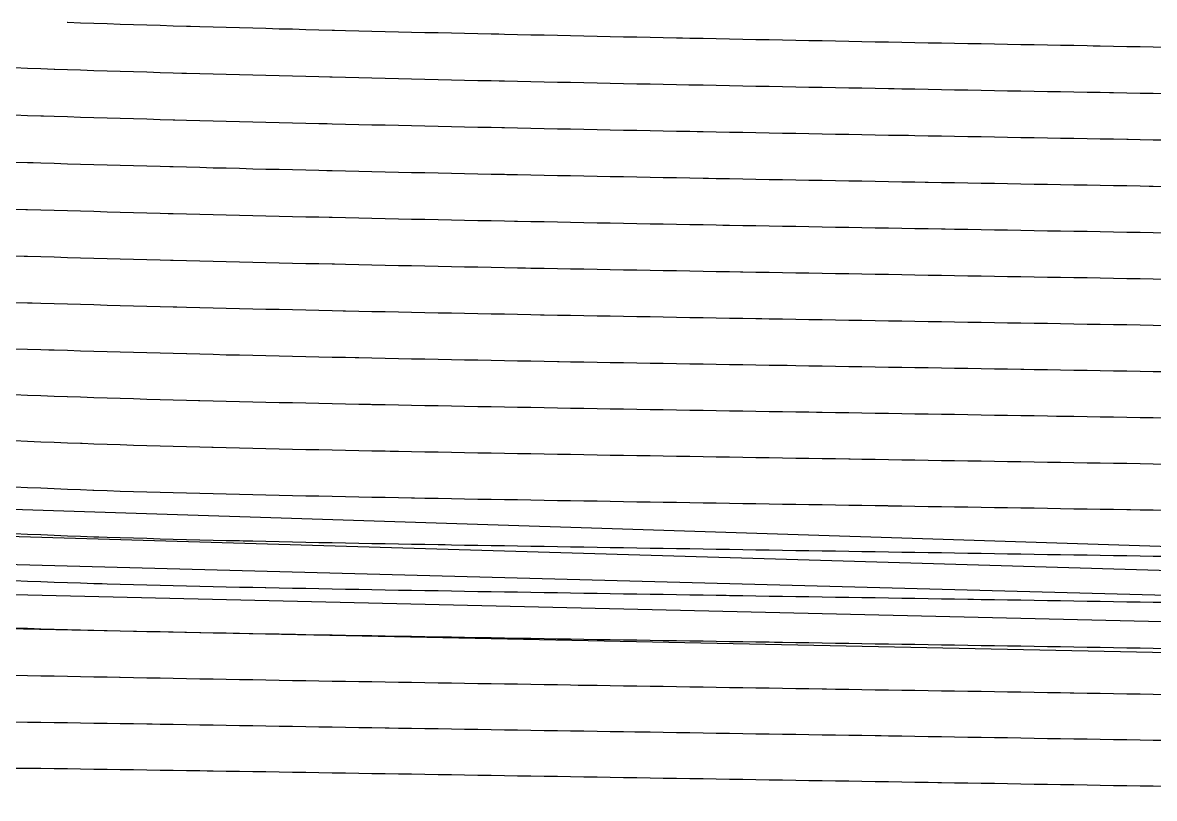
# Model space of a CAD drawing. Header units: metres. Extents: x 3387 to 5486, y 40 to 163.
# Drawn here: x 3734.6 to 3914.1, y 40 to 163 of the extents above; entities that cross this region are included whole.
import ezdxf

# ---------------------------------------------------------------- set-up
doc = ezdxf.new("R2010")
doc.units = ezdxf.units.M
for name, color, linetype in [('Contour_Level_10', 7, 'Continuous'), ('Contour_Level_11', 7, 'Continuous'), ('Contour_Level_12', 7, 'Continuous'), ('Contour_Level_13', 7, 'Continuous'), ('Contour_Level_14', 7, 'Continuous'), ('Contour_Level_15', 7, 'Continuous'), ('Contour_Level_16', 7, 'Continuous'), ('Contour_Level_17', 7, 'Continuous'), ('Contour_Level_18', 7, 'Continuous'), ('Contour_Level_19', 7, 'Continuous'), ('Contour_Level_20', 7, 'Continuous'), ('Contour_Level_21', 7, 'Continuous'), ('Contour_Level_22', 7, 'Continuous'), ('Contour_Level_23', 7, 'Continuous'), ('Contour_Level_6', 7, 'Continuous'), ('Contour_Level_7', 7, 'Continuous'), ('Contour_Level_8', 7, 'Continuous'), ('Contour_Level_9', 7, 'Continuous')]:
    doc.layers.add(name, color=color, linetype=linetype)

msp = doc.modelspace()

# ---------------------------------------------------------------- linework, layer by layer
at = {"layer": 'Contour_Level_10'}
msp.add_lwpolyline([(3916.08, 129.64), (3913.98, 129.68), (3911.88, 129.71), (3909.77, 129.75), (3907.67, 129.78), (3905.57, 129.82), (3903.47, 129.86), (3901.37, 129.89), (3899.27, 129.93), (3897.17, 129.96), (3895.07, 130), (3892.97, 130.04), (3890.86, 130.07), (3888.76, 130.11), (3886.66, 130.14), (3884.56, 130.18), (3882.46, 130.22), (3880.96, 130.24), (3880.36, 130.25), (3878.26, 130.29), (3876.16, 130.32), (3874.06, 130.36), (3871.95, 130.4), (3869.85, 130.43), (3867.75, 130.47), (3865.65, 130.51), (3863.55, 130.54), (3861.45, 130.58), (3859.35, 130.62), (3857.25, 130.65), (3855.15, 130.69), (3853.04, 130.73), (3850.94, 130.76), (3848.84, 130.8), (3846.74, 130.84), (3845.66, 130.86), (3844.64, 130.88), (3842.54, 130.92), (3840.44, 130.95), (3838.34, 130.99), (3836.24, 131.03), (3834.13, 131.07), (3832.03, 131.11), (3829.93, 131.15), (3827.83, 131.19), (3825.73, 131.23), (3823.63, 131.26), (3821.53, 131.3), (3819.43, 131.35), (3817.33, 131.39), (3815.22, 131.43), (3813.12, 131.47), (3812.64, 131.48), (3811.02, 131.51), (3808.92, 131.55), (3806.82, 131.59), (3804.72, 131.64), (3802.62, 131.68), (3800.52, 131.72), (3798.42, 131.77), (3796.31, 131.81), (3794.21, 131.85), (3792.11, 131.9), (3790.01, 131.95), (3787.91, 131.99), (3785.81, 132.04), (3783.71, 132.08), (3783.23, 132.1), (3781.61, 132.13), (3779.51, 132.18), (3777.4, 132.23), (3775.3, 132.28), (3773.2, 132.33), (3771.1, 132.38), (3769, 132.43), (3766.9, 132.48), (3764.8, 132.53), (3762.7, 132.59), (3760.6, 132.64), (3758.49, 132.69), (3757.67, 132.71), (3756.39, 132.75), (3754.29, 132.8), (3752.19, 132.86), (3750.09, 132.91), (3747.99, 132.97), (3745.89, 133.03), (3743.79, 133.09), (3741.69, 133.14), (3739.58, 133.2), (3737.48, 133.26), (3735.38, 133.32), (3735.09, 133.33), (3733.28, 133.38)], dxfattribs=at)
at = {"layer": 'Contour_Level_11'}
msp.add_lwpolyline([(3916.08, 122.29), (3913.98, 122.33), (3911.88, 122.36), (3909.77, 122.4), (3907.67, 122.44), (3905.57, 122.47), (3903.47, 122.51), (3901.37, 122.54), (3899.27, 122.58), (3897.17, 122.61), (3895.07, 122.65), (3892.97, 122.68), (3890.86, 122.72), (3888.76, 122.75), (3886.66, 122.79), (3884.6, 122.82), (3884.56, 122.82), (3882.46, 122.86), (3880.36, 122.9), (3878.26, 122.93), (3876.16, 122.97), (3874.06, 123), (3871.95, 123.04), (3869.85, 123.07), (3867.75, 123.11), (3865.65, 123.15), (3863.55, 123.18), (3861.45, 123.22), (3859.35, 123.25), (3857.25, 123.29), (3855.15, 123.33), (3853.04, 123.36), (3850.94, 123.4), (3848.84, 123.44), (3848.46, 123.44), (3846.74, 123.47), (3844.64, 123.51), (3842.54, 123.55), (3840.44, 123.58), (3838.34, 123.62), (3836.24, 123.66), (3834.13, 123.7), (3832.03, 123.73), (3829.93, 123.77), (3827.83, 123.81), (3825.73, 123.85), (3823.63, 123.89), (3821.53, 123.93), (3819.43, 123.97), (3817.33, 124), (3815.22, 124.04), (3814.39, 124.06), (3813.12, 124.08), (3811.02, 124.12), (3808.92, 124.17), (3806.82, 124.21), (3804.72, 124.25), (3802.62, 124.29), (3800.52, 124.33), (3798.42, 124.37), (3796.31, 124.42), (3794.21, 124.46), (3792.11, 124.51), (3790.01, 124.55), (3787.91, 124.6), (3785.81, 124.64), (3784.08, 124.68), (3783.71, 124.69), (3781.61, 124.73), (3779.51, 124.78), (3777.4, 124.83), (3775.3, 124.88), (3773.2, 124.93), (3771.1, 124.97), (3769, 125.03), (3766.9, 125.08), (3764.8, 125.13), (3762.7, 125.18), (3760.6, 125.23), (3758.49, 125.28), (3758.04, 125.3), (3756.39, 125.34), (3754.29, 125.39), (3752.19, 125.45), (3750.09, 125.5), (3747.99, 125.56), (3745.89, 125.62), (3743.79, 125.67), (3741.69, 125.73), (3739.58, 125.79), (3737.48, 125.84), (3735.38, 125.9), (3734.84, 125.91), (3733.28, 125.96)], dxfattribs=at)
at = {"layer": 'Contour_Level_12'}
msp.add_lwpolyline([(3916.08, 114.95), (3913.98, 114.99), (3911.88, 115.02), (3909.77, 115.06), (3907.67, 115.09), (3905.57, 115.13), (3903.47, 115.16), (3901.37, 115.2), (3899.27, 115.23), (3897.17, 115.27), (3895.07, 115.3), (3892.97, 115.34), (3890.86, 115.37), (3888.76, 115.41), (3888.76, 115.41), (3886.66, 115.44), (3884.56, 115.48), (3882.46, 115.51), (3880.36, 115.55), (3878.26, 115.58), (3876.16, 115.62), (3874.06, 115.65), (3871.95, 115.69), (3869.85, 115.72), (3867.75, 115.76), (3865.65, 115.79), (3863.55, 115.83), (3861.45, 115.86), (3859.35, 115.9), (3857.25, 115.93), (3855.15, 115.97), (3853.04, 116), (3851.86, 116.03), (3850.94, 116.04), (3848.84, 116.08), (3846.74, 116.11), (3844.64, 116.15), (3842.54, 116.18), (3840.44, 116.22), (3838.34, 116.26), (3836.24, 116.29), (3834.13, 116.33), (3832.03, 116.37), (3829.93, 116.4), (3827.83, 116.44), (3825.73, 116.48), (3823.63, 116.52), (3821.53, 116.56), (3819.43, 116.59), (3817.33, 116.63), (3816.73, 116.64), (3815.22, 116.67), (3813.12, 116.71), (3811.02, 116.75), (3808.92, 116.79), (3806.82, 116.83), (3804.72, 116.87), (3802.62, 116.91), (3800.52, 116.95), (3798.42, 116.99), (3796.31, 117.04), (3794.21, 117.08), (3792.11, 117.12), (3790.01, 117.16), (3787.91, 117.21), (3785.81, 117.25), (3785.45, 117.26), (3783.71, 117.3), (3781.61, 117.34), (3779.51, 117.39), (3777.4, 117.44), (3775.3, 117.49), (3773.2, 117.53), (3771.1, 117.58), (3769, 117.63), (3766.9, 117.68), (3764.8, 117.74), (3762.7, 117.79), (3760.6, 117.84), (3759.08, 117.88), (3758.49, 117.89), (3756.39, 117.95), (3754.29, 118), (3752.19, 118.06), (3750.09, 118.12), (3747.99, 118.17), (3745.89, 118.23), (3743.79, 118.29), (3741.69, 118.34), (3739.58, 118.4), (3737.48, 118.46), (3736.12, 118.5), (3735.38, 118.52), (3733.28, 118.57)], dxfattribs=at)
at = {"layer": 'Contour_Level_13'}
msp.add_lwpolyline([(3916.08, 107.62), (3913.98, 107.65), (3911.88, 107.69), (3909.77, 107.72), (3907.67, 107.76), (3905.57, 107.79), (3903.47, 107.82), (3901.37, 107.86), (3899.27, 107.89), (3897.17, 107.93), (3895.07, 107.96), (3893.43, 107.99), (3892.97, 108), (3890.86, 108.03), (3888.76, 108.07), (3886.66, 108.1), (3884.56, 108.14), (3882.46, 108.17), (3880.36, 108.2), (3878.26, 108.24), (3876.16, 108.27), (3874.06, 108.31), (3871.95, 108.34), (3869.85, 108.38), (3867.75, 108.41), (3865.65, 108.45), (3863.55, 108.48), (3861.45, 108.52), (3859.35, 108.55), (3857.25, 108.59), (3855.88, 108.61), (3855.15, 108.62), (3853.04, 108.66), (3850.94, 108.69), (3848.84, 108.73), (3846.74, 108.76), (3844.64, 108.8), (3842.54, 108.83), (3840.44, 108.87), (3838.34, 108.9), (3836.24, 108.94), (3834.13, 108.97), (3832.03, 109.01), (3829.93, 109.05), (3827.83, 109.08), (3825.73, 109.12), (3823.63, 109.16), (3821.53, 109.19), (3819.7, 109.23), (3819.43, 109.23), (3817.33, 109.27), (3815.22, 109.31), (3813.12, 109.34), (3811.02, 109.38), (3808.92, 109.42), (3806.82, 109.46), (3804.72, 109.5), (3802.62, 109.54), (3800.52, 109.58), (3798.42, 109.62), (3796.31, 109.66), (3794.21, 109.7), (3792.11, 109.75), (3790.01, 109.79), (3787.91, 109.83), (3787.35, 109.84), (3785.81, 109.88), (3783.71, 109.92), (3781.61, 109.97), (3779.51, 110.01), (3777.4, 110.06), (3775.3, 110.11), (3773.2, 110.15), (3771.1, 110.2), (3769, 110.25), (3766.9, 110.3), (3764.8, 110.36), (3762.7, 110.41), (3760.64, 110.46), (3760.6, 110.46), (3758.49, 110.52), (3756.39, 110.57), (3754.29, 110.63), (3752.19, 110.69), (3750.09, 110.75), (3747.99, 110.81), (3745.89, 110.87), (3743.79, 110.93), (3741.69, 110.99), (3739.58, 111.06), (3738.75, 111.08), (3737.48, 111.12), (3735.38, 111.18), (3733.28, 111.24)], dxfattribs=at)
at = {"layer": 'Contour_Level_14'}
msp.add_lwpolyline([(3916.08, 100.29), (3913.98, 100.32), (3911.88, 100.36), (3909.77, 100.39), (3907.67, 100.42), (3905.57, 100.46), (3903.47, 100.49), (3901.37, 100.53), (3899.27, 100.56), (3898.6, 100.57), (3897.17, 100.6), (3895.07, 100.63), (3892.97, 100.66), (3890.86, 100.7), (3888.76, 100.73), (3886.66, 100.77), (3884.56, 100.8), (3882.46, 100.84), (3880.36, 100.87), (3878.26, 100.9), (3876.16, 100.94), (3874.06, 100.97), (3871.95, 101.01), (3869.85, 101.04), (3867.75, 101.07), (3865.65, 101.11), (3863.55, 101.14), (3861.45, 101.18), (3860.55, 101.19), (3859.35, 101.21), (3857.25, 101.24), (3855.15, 101.28), (3853.04, 101.31), (3850.94, 101.35), (3848.84, 101.38), (3846.74, 101.42), (3844.64, 101.45), (3842.54, 101.49), (3840.44, 101.52), (3838.34, 101.56), (3836.24, 101.59), (3834.13, 101.63), (3832.03, 101.66), (3829.93, 101.7), (3827.83, 101.73), (3825.73, 101.77), (3823.63, 101.8), (3823.39, 101.81), (3821.53, 101.84), (3819.43, 101.88), (3817.33, 101.91), (3815.22, 101.95), (3813.12, 101.99), (3811.02, 102.03), (3808.92, 102.06), (3806.82, 102.1), (3804.72, 102.14), (3802.62, 102.18), (3800.52, 102.22), (3798.42, 102.26), (3796.31, 102.3), (3794.21, 102.34), (3792.11, 102.38), (3790.01, 102.42), (3789.81, 102.43), (3787.91, 102.47), (3785.81, 102.51), (3783.71, 102.55), (3781.61, 102.6), (3779.51, 102.64), (3777.4, 102.69), (3775.3, 102.74), (3773.2, 102.78), (3771.1, 102.83), (3769, 102.88), (3766.9, 102.93), (3764.8, 102.99), (3762.7, 103.04), (3762.52, 103.05), (3760.6, 103.1), (3758.49, 103.15), (3756.39, 103.21), (3754.29, 103.27), (3752.19, 103.33), (3750.09, 103.39), (3747.99, 103.46), (3745.89, 103.52), (3743.79, 103.59), (3741.69, 103.66), (3741.65, 103.66), (3739.58, 103.73), (3737.48, 103.81), (3735.38, 103.88), (3733.28, 103.96)], dxfattribs=at)
at = {"layer": 'Contour_Level_15'}
msp.add_lwpolyline([(3916.08, 92.96), (3913.98, 93), (3911.88, 93.03), (3909.77, 93.07), (3907.67, 93.1), (3905.57, 93.13), (3904.25, 93.16), (3903.47, 93.17), (3901.37, 93.2), (3899.27, 93.24), (3897.17, 93.27), (3895.07, 93.3), (3892.97, 93.34), (3890.86, 93.37), (3888.76, 93.41), (3886.66, 93.44), (3884.56, 93.47), (3882.46, 93.51), (3880.36, 93.54), (3878.26, 93.58), (3876.16, 93.61), (3874.06, 93.64), (3871.95, 93.68), (3869.85, 93.71), (3867.75, 93.74), (3865.88, 93.77), (3865.65, 93.78), (3863.55, 93.81), (3861.45, 93.85), (3859.35, 93.88), (3857.25, 93.91), (3855.15, 93.95), (3853.04, 93.98), (3850.94, 94.01), (3848.84, 94.05), (3846.74, 94.08), (3844.64, 94.12), (3842.54, 94.15), (3840.44, 94.18), (3838.34, 94.22), (3836.24, 94.25), (3834.13, 94.29), (3832.03, 94.32), (3829.93, 94.36), (3827.85, 94.39), (3827.83, 94.39), (3825.73, 94.43), (3823.63, 94.46), (3821.53, 94.5), (3819.43, 94.53), (3817.33, 94.57), (3815.22, 94.61), (3813.12, 94.64), (3811.02, 94.68), (3808.92, 94.72), (3806.82, 94.75), (3804.72, 94.79), (3802.62, 94.83), (3800.52, 94.87), (3798.42, 94.91), (3796.31, 94.95), (3794.21, 94.99), (3792.92, 95.01), (3792.11, 95.03), (3790.01, 95.07), (3787.91, 95.11), (3785.81, 95.15), (3783.71, 95.19), (3781.61, 95.24), (3779.51, 95.28), (3777.4, 95.33), (3775.3, 95.37), (3773.2, 95.42), (3771.1, 95.47), (3769, 95.52), (3766.9, 95.57), (3764.8, 95.62), (3764.6, 95.63), (3762.7, 95.68), (3760.6, 95.73), (3758.49, 95.79), (3756.39, 95.85), (3754.29, 95.91), (3752.19, 95.97), (3750.09, 96.04), (3747.99, 96.11), (3745.89, 96.18), (3744.05, 96.25), (3743.79, 96.26), (3741.69, 96.33), (3739.58, 96.41), (3737.48, 96.5), (3735.38, 96.59), (3733.28, 96.68)], dxfattribs=at)
at = {"layer": 'Contour_Level_16'}
msp.add_lwpolyline([(3916.08, 85.65), (3913.98, 85.68), (3911.88, 85.71), (3910.34, 85.74), (3909.77, 85.75), (3907.67, 85.78), (3905.57, 85.82), (3903.47, 85.85), (3901.37, 85.88), (3899.27, 85.92), (3897.17, 85.95), (3895.07, 85.99), (3892.97, 86.02), (3890.86, 86.05), (3888.76, 86.09), (3886.66, 86.12), (3884.56, 86.15), (3882.46, 86.19), (3880.36, 86.22), (3878.26, 86.25), (3876.16, 86.29), (3874.06, 86.32), (3871.95, 86.35), (3871.84, 86.36), (3869.85, 86.39), (3867.75, 86.42), (3865.65, 86.46), (3863.55, 86.49), (3861.45, 86.52), (3859.35, 86.56), (3857.25, 86.59), (3855.15, 86.62), (3853.04, 86.66), (3850.94, 86.69), (3848.84, 86.72), (3846.74, 86.76), (3844.64, 86.79), (3842.54, 86.82), (3840.44, 86.86), (3838.34, 86.89), (3836.24, 86.92), (3834.13, 86.96), (3833.14, 86.97), (3832.03, 86.99), (3829.93, 87.03), (3827.83, 87.06), (3825.73, 87.1), (3823.63, 87.13), (3821.53, 87.17), (3819.43, 87.2), (3817.33, 87.24), (3815.22, 87.27), (3813.12, 87.31), (3811.02, 87.34), (3808.92, 87.38), (3806.82, 87.41), (3804.72, 87.45), (3802.62, 87.49), (3800.52, 87.53), (3798.42, 87.56), (3796.79, 87.59), (3796.31, 87.6), (3794.21, 87.64), (3792.11, 87.68), (3790.01, 87.72), (3787.91, 87.76), (3785.81, 87.8), (3783.71, 87.84), (3781.61, 87.89), (3779.51, 87.93), (3777.4, 87.97), (3775.3, 88.02), (3773.2, 88.06), (3771.1, 88.11), (3769, 88.16), (3766.9, 88.21), (3766.88, 88.21), (3764.8, 88.26), (3762.7, 88.32), (3760.6, 88.37), (3758.49, 88.43), (3756.39, 88.49), (3754.29, 88.55), (3752.19, 88.61), (3750.09, 88.68), (3747.99, 88.75), (3745.89, 88.82), (3745.71, 88.83), (3743.79, 88.9), (3741.69, 88.98), (3739.58, 89.07), (3737.48, 89.16), (3735.38, 89.26), (3733.28, 89.36)], dxfattribs=at)
at = {"layer": 'Contour_Level_17'}
msp.add_lwpolyline([(3916.08, 78.33), (3913.98, 78.37), (3911.88, 78.4), (3909.77, 78.44), (3907.67, 78.47), (3905.57, 78.5), (3903.47, 78.54), (3901.37, 78.57), (3899.27, 78.61), (3897.17, 78.64), (3895.07, 78.67), (3892.97, 78.71), (3890.86, 78.74), (3888.76, 78.77), (3886.66, 78.81), (3884.56, 78.84), (3882.46, 78.88), (3880.36, 78.91), (3878.39, 78.94), (3878.26, 78.94), (3876.16, 78.98), (3874.06, 79.01), (3871.95, 79.04), (3869.85, 79.07), (3867.75, 79.11), (3865.65, 79.14), (3863.55, 79.17), (3861.45, 79.21), (3859.35, 79.24), (3857.25, 79.27), (3855.15, 79.31), (3853.04, 79.34), (3850.94, 79.37), (3848.84, 79.41), (3846.74, 79.44), (3844.64, 79.47), (3842.54, 79.51), (3840.44, 79.54), (3839.28, 79.56), (3838.34, 79.57), (3836.24, 79.61), (3834.13, 79.64), (3832.03, 79.67), (3829.93, 79.71), (3827.83, 79.74), (3825.73, 79.77), (3823.63, 79.81), (3821.53, 79.84), (3819.43, 79.88), (3817.33, 79.91), (3815.22, 79.95), (3813.12, 79.98), (3811.02, 80.02), (3808.92, 80.05), (3806.82, 80.09), (3804.72, 80.12), (3802.62, 80.16), (3801.61, 80.18), (3800.52, 80.19), (3798.42, 80.23), (3796.31, 80.27), (3794.21, 80.31), (3792.11, 80.34), (3790.01, 80.38), (3787.91, 80.42), (3785.81, 80.46), (3783.71, 80.5), (3781.61, 80.54), (3779.51, 80.58), (3777.4, 80.63), (3775.3, 80.67), (3773.2, 80.71), (3771.1, 80.76), (3769.58, 80.79), (3769, 80.81), (3766.9, 80.85), (3764.8, 80.9), (3762.7, 80.95), (3760.6, 81.01), (3758.49, 81.06), (3756.39, 81.12), (3754.29, 81.18), (3752.19, 81.24), (3750.09, 81.3), (3747.99, 81.37), (3746.7, 81.41), (3745.89, 81.44), (3743.79, 81.51), (3741.69, 81.59), (3739.58, 81.68), (3737.48, 81.76), (3735.38, 81.86), (3733.28, 81.96)], dxfattribs=at)
at = {"layer": 'Contour_Level_18'}
msp.add_lwpolyline([(3916.08, 71.03), (3913.98, 71.06), (3911.88, 71.1), (3909.77, 71.13), (3907.67, 71.17), (3905.57, 71.2), (3903.47, 71.23), (3901.37, 71.27), (3899.27, 71.3), (3897.17, 71.34), (3895.07, 71.37), (3892.97, 71.4), (3890.86, 71.44), (3888.76, 71.47), (3886.66, 71.5), (3885.45, 71.52), (3884.56, 71.54), (3882.46, 71.57), (3880.36, 71.6), (3878.26, 71.64), (3876.16, 71.67), (3874.06, 71.7), (3871.95, 71.74), (3869.85, 71.77), (3867.75, 71.8), (3865.65, 71.84), (3863.55, 71.87), (3861.45, 71.9), (3859.35, 71.93), (3857.25, 71.97), (3855.15, 72), (3853.04, 72.03), (3850.94, 72.07), (3848.84, 72.1), (3846.74, 72.13), (3846.22, 72.14), (3844.64, 72.17), (3842.54, 72.2), (3840.44, 72.23), (3838.34, 72.26), (3836.24, 72.3), (3834.13, 72.33), (3832.03, 72.36), (3829.93, 72.4), (3827.83, 72.43), (3825.73, 72.46), (3823.63, 72.5), (3821.53, 72.53), (3819.43, 72.57), (3817.33, 72.6), (3815.22, 72.63), (3813.12, 72.67), (3811.02, 72.7), (3808.92, 72.74), (3807.53, 72.76), (3806.82, 72.77), (3804.72, 72.81), (3802.62, 72.84), (3800.52, 72.88), (3798.42, 72.91), (3796.31, 72.95), (3794.21, 72.98), (3792.11, 73.02), (3790.01, 73.06), (3787.91, 73.1), (3785.81, 73.13), (3783.71, 73.17), (3781.61, 73.21), (3779.51, 73.25), (3777.4, 73.29), (3775.3, 73.33), (3773.2, 73.37), (3773.06, 73.38), (3771.1, 73.42), (3769, 73.46), (3766.9, 73.51), (3764.8, 73.55), (3762.7, 73.6), (3760.6, 73.65), (3758.49, 73.7), (3756.39, 73.75), (3754.29, 73.8), (3752.19, 73.86), (3750.09, 73.91), (3747.99, 73.97), (3747.24, 73.99), (3745.89, 74.03), (3743.79, 74.1), (3741.69, 74.17), (3739.58, 74.24), (3737.48, 74.32), (3735.38, 74.4), (3733.28, 74.48)], dxfattribs=at)
at = {"layer": 'Contour_Level_19'}
for points in [[(3386.6, 97), (5157.42, 40)], [(3916.08, 63.73), (3913.98, 63.76), (3911.88, 63.8), (3909.77, 63.83), (3907.67, 63.87), (3905.57, 63.9), (3903.47, 63.94), (3901.37, 63.97), (3899.27, 64), (3897.17, 64.04), (3895.07, 64.07), (3892.97, 64.11), (3892.94, 64.11), (3890.86, 64.14), (3888.76, 64.17), (3886.66, 64.21), (3884.56, 64.24), (3882.46, 64.27), (3880.36, 64.31), (3878.26, 64.34), (3876.16, 64.37), (3874.06, 64.41), (3871.95, 64.44), (3869.85, 64.47), (3867.75, 64.51), (3865.65, 64.54), (3863.55, 64.57), (3861.45, 64.6), (3859.35, 64.64), (3857.25, 64.67), (3855.15, 64.7), (3853.88, 64.72), (3853.04, 64.74), (3850.94, 64.77), (3848.84, 64.8), (3846.74, 64.84), (3844.64, 64.87), (3842.54, 64.9), (3840.44, 64.93), (3838.34, 64.97), (3836.24, 65), (3834.13, 65.03), (3832.03, 65.07), (3829.93, 65.1), (3827.83, 65.13), (3825.73, 65.16), (3823.63, 65.2), (3821.53, 65.23), (3819.43, 65.26), (3817.33, 65.3), (3815.22, 65.33), (3814.59, 65.34), (3813.12, 65.37), (3811.02, 65.4), (3808.92, 65.43), (3806.82, 65.47), (3804.72, 65.5), (3802.62, 65.54), (3800.52, 65.57), (3798.42, 65.6), (3796.31, 65.64), (3794.21, 65.67), (3792.11, 65.71), (3790.01, 65.75), (3787.91, 65.78), (3785.81, 65.82), (3783.71, 65.86), (3781.61, 65.89), (3779.51, 65.93), (3777.86, 65.96), (3777.4, 65.97), (3775.3, 66.01), (3773.2, 66.05), (3771.1, 66.09), (3769, 66.13), (3766.9, 66.17), (3764.8, 66.21), (3762.7, 66.25), (3760.6, 66.29), (3758.49, 66.34), (3756.39, 66.38), (3754.29, 66.43), (3752.19, 66.48), (3750.09, 66.53), (3747.99, 66.58), (3747.9, 66.58), (3745.89, 66.63), (3743.79, 66.68), (3741.69, 66.73), (3739.58, 66.79), (3737.48, 66.85), (3735.38, 66.91), (3733.28, 66.97)]]:
    msp.add_lwpolyline(points, dxfattribs=at)
at = {"layer": 'Contour_Level_20'}
for points in [[(3386.6, 91.76), (5141.49, 40)], [(3916.08, 56.44), (3913.98, 56.47), (3911.88, 56.51), (3909.77, 56.54), (3907.67, 56.58), (3905.57, 56.61), (3903.47, 56.64), (3901.37, 56.68), (3900.78, 56.69), (3899.27, 56.71), (3897.17, 56.75), (3895.07, 56.78), (3892.97, 56.82), (3890.86, 56.85), (3888.76, 56.88), (3886.66, 56.92), (3884.56, 56.95), (3882.46, 56.98), (3880.36, 57.02), (3878.26, 57.05), (3876.16, 57.08), (3874.06, 57.12), (3871.95, 57.15), (3869.85, 57.18), (3867.75, 57.22), (3865.65, 57.25), (3863.55, 57.28), (3862.12, 57.31), (3861.45, 57.32), (3859.35, 57.35), (3857.25, 57.38), (3855.15, 57.42), (3853.04, 57.45), (3850.94, 57.48), (3848.84, 57.52), (3846.74, 57.55), (3844.64, 57.58), (3842.54, 57.61), (3840.44, 57.65), (3838.34, 57.68), (3836.24, 57.71), (3834.13, 57.75), (3832.03, 57.78), (3829.93, 57.81), (3827.83, 57.84), (3825.73, 57.88), (3823.63, 57.91), (3822.73, 57.92), (3821.53, 57.94), (3819.43, 57.98), (3817.33, 58.01), (3815.22, 58.04), (3813.12, 58.08), (3811.02, 58.11), (3808.92, 58.14), (3806.82, 58.18), (3804.72, 58.21), (3802.62, 58.24), (3800.52, 58.28), (3798.42, 58.31), (3796.31, 58.35), (3794.21, 58.38), (3792.11, 58.41), (3790.01, 58.45), (3787.91, 58.48), (3785.81, 58.52), (3784.41, 58.54), (3783.71, 58.55), (3781.61, 58.59), (3779.51, 58.63), (3777.4, 58.66), (3775.3, 58.7), (3773.2, 58.73), (3771.1, 58.77), (3769, 58.81), (3766.9, 58.85), (3764.8, 58.88), (3762.7, 58.92), (3760.6, 58.96), (3758.49, 59), (3756.39, 59.04), (3754.29, 59.08), (3752.19, 59.12), (3750.09, 59.16), (3749.96, 59.16), (3747.99, 59.2), (3745.89, 59.24), (3743.79, 59.28), (3741.69, 59.32), (3739.58, 59.36), (3737.48, 59.4), (3735.38, 59.44), (3733.28, 59.48)]]:
    msp.add_lwpolyline(points, dxfattribs=at)
at = {"layer": 'Contour_Level_21'}
for points in [[(3386.6, 86.31), (5126, 40)], [(3916.08, 49.15), (3913.98, 49.19), (3911.88, 49.22), (3909.77, 49.26), (3908.87, 49.27), (3907.67, 49.29), (3905.57, 49.33), (3903.47, 49.36), (3901.37, 49.39), (3899.27, 49.43), (3897.17, 49.46), (3895.07, 49.5), (3892.97, 49.53), (3890.86, 49.57), (3888.76, 49.6), (3886.66, 49.63), (3884.56, 49.67), (3882.46, 49.7), (3880.36, 49.74), (3878.26, 49.77), (3876.16, 49.8), (3874.06, 49.84), (3871.95, 49.87), (3870.8, 49.89), (3869.85, 49.9), (3867.75, 49.94), (3865.65, 49.97), (3863.55, 50), (3861.45, 50.04), (3859.35, 50.07), (3857.25, 50.11), (3855.15, 50.14), (3853.04, 50.17), (3850.94, 50.2), (3848.84, 50.24), (3846.74, 50.27), (3844.64, 50.3), (3842.54, 50.34), (3840.44, 50.37), (3838.34, 50.4), (3836.24, 50.44), (3834.13, 50.47), (3832.03, 50.5), (3831.72, 50.51), (3829.93, 50.54), (3827.83, 50.57), (3825.73, 50.6), (3823.63, 50.63), (3821.53, 50.67), (3819.43, 50.7), (3817.33, 50.73), (3815.22, 50.77), (3813.12, 50.8), (3811.02, 50.83), (3808.92, 50.87), (3806.82, 50.9), (3804.72, 50.93), (3802.62, 50.97), (3800.52, 51), (3798.42, 51.03), (3796.31, 51.07), (3794.21, 51.1), (3792.74, 51.13), (3792.11, 51.14), (3790.01, 51.17), (3787.91, 51.2), (3785.81, 51.24), (3783.71, 51.27), (3781.61, 51.31), (3779.51, 51.34), (3777.4, 51.37), (3775.3, 51.41), (3773.2, 51.44), (3771.1, 51.48), (3769, 51.51), (3766.9, 51.55), (3764.8, 51.58), (3762.7, 51.62), (3760.6, 51.65), (3758.49, 51.69), (3756.39, 51.72), (3755.13, 51.74), (3754.29, 51.76), (3752.19, 51.79), (3750.09, 51.83), (3747.99, 51.86), (3745.89, 51.89), (3743.79, 51.93), (3741.69, 51.96), (3739.58, 51.99), (3737.48, 52.02), (3735.38, 52.05), (3733.28, 52.08)]]:
    msp.add_lwpolyline(points, dxfattribs=at)
at = {"layer": 'Contour_Level_22'}
for points in [[(3386.6, 80.45), (5110.37, 40)], [(3916.08, 41.87), (3913.98, 41.91), (3911.88, 41.94), (3909.77, 41.98), (3907.67, 42.01), (3905.57, 42.05), (3903.47, 42.08), (3901.37, 42.12), (3899.27, 42.15), (3897.17, 42.19), (3895.07, 42.22), (3892.97, 42.26), (3890.86, 42.29), (3888.76, 42.33), (3886.66, 42.36), (3884.56, 42.39), (3882.46, 42.43), (3880.36, 42.46), (3879.78, 42.47), (3878.26, 42.5), (3876.16, 42.53), (3874.06, 42.57), (3871.95, 42.6), (3869.85, 42.63), (3867.75, 42.67), (3865.65, 42.7), (3863.55, 42.73), (3861.45, 42.77), (3859.35, 42.8), (3857.25, 42.84), (3855.15, 42.87), (3853.04, 42.9), (3850.94, 42.94), (3848.84, 42.97), (3846.74, 43), (3844.64, 43.04), (3842.54, 43.07), (3841.32, 43.09), (3840.44, 43.1), (3838.34, 43.14), (3836.24, 43.17), (3834.13, 43.2), (3832.03, 43.24), (3829.93, 43.27), (3827.83, 43.31), (3825.73, 43.34), (3823.63, 43.37), (3821.53, 43.41), (3819.43, 43.44), (3817.33, 43.47), (3815.22, 43.51), (3813.12, 43.54), (3811.02, 43.57), (3808.92, 43.61), (3806.82, 43.64), (3804.72, 43.67), (3802.62, 43.71), (3802.47, 43.71), (3800.52, 43.74), (3798.42, 43.77), (3796.31, 43.81), (3794.21, 43.84), (3792.11, 43.87), (3790.01, 43.91), (3787.91, 43.94), (3785.81, 43.98), (3783.71, 44.01), (3781.61, 44.04), (3779.51, 44.08), (3777.4, 44.11), (3775.3, 44.14), (3773.2, 44.18), (3771.1, 44.21), (3769, 44.25), (3766.9, 44.28), (3764.8, 44.31), (3763.89, 44.33), (3762.7, 44.35), (3760.6, 44.38), (3758.49, 44.41), (3756.39, 44.44), (3754.29, 44.48), (3752.19, 44.51), (3750.09, 44.54), (3747.99, 44.57), (3745.89, 44.6), (3743.79, 44.63), (3741.69, 44.66), (3739.58, 44.69), (3737.48, 44.71), (3735.38, 44.74), (3733.28, 44.76)]]:
    msp.add_lwpolyline(points, dxfattribs=at)
at = {"layer": 'Contour_Level_23'}
msp.add_lwpolyline([(3386.6, 74.05), (5037.4, 40)], dxfattribs=at)
at = {"layer": 'Contour_Level_6'}
msp.add_lwpolyline([(3916.08, 159.08), (3913.98, 159.12), (3911.88, 159.16), (3909.77, 159.19), (3907.67, 159.23), (3905.57, 159.27), (3904.43, 159.29), (3903.47, 159.31), (3901.37, 159.35), (3899.27, 159.39), (3897.17, 159.42), (3895.07, 159.46), (3892.97, 159.5), (3890.86, 159.54), (3888.76, 159.58), (3886.66, 159.62), (3884.56, 159.66), (3882.46, 159.7), (3880.36, 159.73), (3878.26, 159.77), (3876.16, 159.81), (3874.06, 159.85), (3871.95, 159.89), (3871.03, 159.91), (3869.85, 159.93), (3867.75, 159.97), (3865.65, 160.01), (3863.55, 160.05), (3861.45, 160.09), (3859.35, 160.13), (3857.25, 160.17), (3855.15, 160.21), (3853.04, 160.25), (3850.94, 160.3), (3848.84, 160.34), (3846.74, 160.38), (3844.64, 160.42), (3842.54, 160.46), (3840.44, 160.5), (3839.31, 160.53), (3838.34, 160.55), (3836.24, 160.59), (3834.13, 160.63), (3832.03, 160.68), (3829.93, 160.72), (3827.83, 160.76), (3825.73, 160.81), (3823.63, 160.85), (3821.53, 160.9), (3819.43, 160.94), (3817.33, 160.99), (3815.22, 161.03), (3813.12, 161.08), (3811.02, 161.13), (3810.13, 161.15), (3808.92, 161.17), (3806.82, 161.22), (3804.72, 161.27), (3802.62, 161.32), (3800.52, 161.36), (3798.42, 161.41), (3796.31, 161.46), (3794.21, 161.51), (3792.11, 161.56), (3790.01, 161.62), (3787.91, 161.67), (3785.81, 161.72), (3784.06, 161.76), (3783.71, 161.77), (3781.61, 161.83), (3779.51, 161.88), (3777.4, 161.94), (3775.3, 161.99), (3773.2, 162.05), (3771.1, 162.1), (3769, 162.16), (3766.9, 162.22), (3764.8, 162.28), (3762.7, 162.34), (3761.25, 162.38), (3760.6, 162.4), (3758.49, 162.46), (3756.39, 162.53), (3754.29, 162.59), (3752.19, 162.66), (3750.09, 162.72), (3747.99, 162.79), (3745.89, 162.86), (3743.79, 162.93), (3741.69, 163), (3741.67, 163)], dxfattribs=at)
at = {"layer": 'Contour_Level_7'}
msp.add_lwpolyline([(3916.08, 151.71), (3913.98, 151.75), (3911.88, 151.79), (3909.77, 151.83), (3907.67, 151.86), (3907.01, 151.87), (3905.57, 151.9), (3903.47, 151.94), (3901.37, 151.98), (3899.27, 152.01), (3897.17, 152.05), (3895.07, 152.09), (3892.97, 152.13), (3890.86, 152.16), (3888.76, 152.2), (3886.66, 152.24), (3884.56, 152.28), (3882.46, 152.32), (3880.36, 152.36), (3878.26, 152.39), (3876.16, 152.43), (3874.06, 152.47), (3872.88, 152.49), (3871.95, 152.51), (3869.85, 152.55), (3867.75, 152.59), (3865.65, 152.63), (3863.55, 152.67), (3861.45, 152.7), (3859.35, 152.74), (3857.25, 152.78), (3855.15, 152.82), (3853.04, 152.86), (3850.94, 152.9), (3848.84, 152.94), (3846.74, 152.98), (3844.64, 153.03), (3842.54, 153.07), (3840.44, 153.11), (3840.27, 153.11), (3838.34, 153.15), (3836.24, 153.19), (3834.13, 153.23), (3832.03, 153.27), (3829.93, 153.32), (3827.83, 153.36), (3825.73, 153.4), (3823.63, 153.44), (3821.53, 153.49), (3819.43, 153.53), (3817.33, 153.58), (3815.22, 153.62), (3813.12, 153.67), (3811.02, 153.71), (3810.2, 153.73), (3808.92, 153.76), (3806.82, 153.8), (3804.72, 153.85), (3802.62, 153.9), (3800.52, 153.94), (3798.42, 153.99), (3796.31, 154.04), (3794.21, 154.09), (3792.11, 154.14), (3790.01, 154.19), (3787.91, 154.24), (3785.81, 154.29), (3783.71, 154.34), (3783.35, 154.35), (3781.61, 154.39), (3779.51, 154.44), (3777.4, 154.5), (3775.3, 154.55), (3773.2, 154.6), (3771.1, 154.66), (3769, 154.71), (3766.9, 154.77), (3764.8, 154.83), (3762.7, 154.89), (3760.6, 154.94), (3759.87, 154.96), (3758.49, 155), (3756.39, 155.06), (3754.29, 155.13), (3752.19, 155.19), (3750.09, 155.25), (3747.99, 155.32), (3745.89, 155.38), (3743.79, 155.45), (3741.69, 155.52), (3739.73, 155.58), (3739.58, 155.59), (3737.48, 155.66), (3735.38, 155.73), (3733.28, 155.81)], dxfattribs=at)
at = {"layer": 'Contour_Level_8'}
msp.add_lwpolyline([(3916.08, 144.35), (3913.98, 144.39), (3911.88, 144.42), (3909.97, 144.46), (3909.77, 144.46), (3907.67, 144.5), (3905.57, 144.53), (3903.47, 144.57), (3901.37, 144.61), (3899.27, 144.65), (3897.17, 144.68), (3895.07, 144.72), (3892.97, 144.76), (3890.86, 144.79), (3888.76, 144.83), (3886.66, 144.87), (3884.56, 144.91), (3882.46, 144.94), (3880.36, 144.98), (3878.26, 145.02), (3876.16, 145.06), (3875.13, 145.08), (3874.06, 145.09), (3871.95, 145.13), (3869.85, 145.17), (3867.75, 145.21), (3865.65, 145.25), (3863.55, 145.29), (3861.45, 145.32), (3859.35, 145.36), (3857.25, 145.4), (3855.15, 145.44), (3853.04, 145.48), (3850.94, 145.52), (3848.84, 145.56), (3846.74, 145.6), (3844.64, 145.64), (3842.54, 145.68), (3841.62, 145.69), (3840.44, 145.72), (3838.34, 145.76), (3836.24, 145.8), (3834.13, 145.84), (3832.03, 145.88), (3829.93, 145.92), (3827.83, 145.96), (3825.73, 146), (3823.63, 146.04), (3821.53, 146.09), (3819.43, 146.13), (3817.33, 146.17), (3815.22, 146.22), (3813.12, 146.26), (3811.02, 146.3), (3810.6, 146.31), (3808.92, 146.35), (3806.82, 146.39), (3804.72, 146.44), (3802.62, 146.48), (3800.52, 146.53), (3798.42, 146.57), (3796.31, 146.62), (3794.21, 146.67), (3792.11, 146.72), (3790.01, 146.76), (3787.91, 146.81), (3785.81, 146.86), (3783.71, 146.91), (3782.92, 146.93), (3781.61, 146.96), (3779.51, 147.01), (3777.4, 147.06), (3775.3, 147.11), (3773.2, 147.17), (3771.1, 147.22), (3769, 147.27), (3766.9, 147.33), (3764.8, 147.38), (3762.7, 147.44), (3760.6, 147.5), (3758.72, 147.55), (3758.49, 147.55), (3756.39, 147.61), (3754.29, 147.67), (3752.19, 147.73), (3750.09, 147.79), (3747.99, 147.85), (3745.89, 147.92), (3743.79, 147.98), (3741.69, 148.04), (3739.58, 148.11), (3737.89, 148.17), (3737.48, 148.18), (3735.38, 148.25), (3733.28, 148.32)], dxfattribs=at)
at = {"layer": 'Contour_Level_9'}
msp.add_lwpolyline([(3916.08, 136.99), (3913.98, 137.03), (3913.32, 137.04), (3911.88, 137.07), (3909.77, 137.1), (3907.67, 137.14), (3905.57, 137.17), (3903.47, 137.21), (3901.37, 137.25), (3899.27, 137.28), (3897.17, 137.32), (3895.07, 137.36), (3892.97, 137.39), (3890.86, 137.43), (3888.76, 137.47), (3886.66, 137.5), (3884.56, 137.54), (3882.46, 137.58), (3880.36, 137.61), (3878.26, 137.65), (3877.81, 137.66), (3876.16, 137.69), (3874.06, 137.72), (3871.95, 137.76), (3869.85, 137.8), (3867.75, 137.84), (3865.65, 137.87), (3863.55, 137.91), (3861.45, 137.95), (3859.35, 137.99), (3857.25, 138.02), (3855.15, 138.06), (3853.04, 138.1), (3850.94, 138.14), (3848.84, 138.18), (3846.74, 138.21), (3844.64, 138.25), (3843.39, 138.28), (3842.54, 138.29), (3840.44, 138.33), (3838.34, 138.37), (3836.24, 138.41), (3834.13, 138.45), (3832.03, 138.49), (3829.93, 138.53), (3827.83, 138.57), (3825.73, 138.61), (3823.63, 138.65), (3821.53, 138.69), (3819.43, 138.73), (3817.33, 138.78), (3815.22, 138.82), (3813.12, 138.86), (3811.39, 138.89), (3811.02, 138.9), (3808.92, 138.94), (3806.82, 138.99), (3804.72, 139.03), (3802.62, 139.08), (3800.52, 139.12), (3798.42, 139.17), (3796.31, 139.21), (3794.21, 139.26), (3792.11, 139.3), (3790.01, 139.35), (3787.91, 139.4), (3785.81, 139.44), (3783.71, 139.49), (3782.86, 139.51), (3781.61, 139.54), (3779.51, 139.59), (3777.4, 139.64), (3775.3, 139.69), (3773.2, 139.74), (3771.1, 139.79), (3769, 139.85), (3766.9, 139.9), (3764.8, 139.95), (3762.7, 140.01), (3760.6, 140.06), (3758.49, 140.12), (3757.93, 140.13), (3756.39, 140.17), (3754.29, 140.23), (3752.19, 140.29), (3750.09, 140.34), (3747.99, 140.4), (3745.89, 140.46), (3743.79, 140.52), (3741.69, 140.58), (3739.58, 140.65), (3737.48, 140.71), (3736.26, 140.75), (3735.38, 140.78), (3733.28, 140.84)], dxfattribs=at)

doc.saveas('drawing.dxf')
